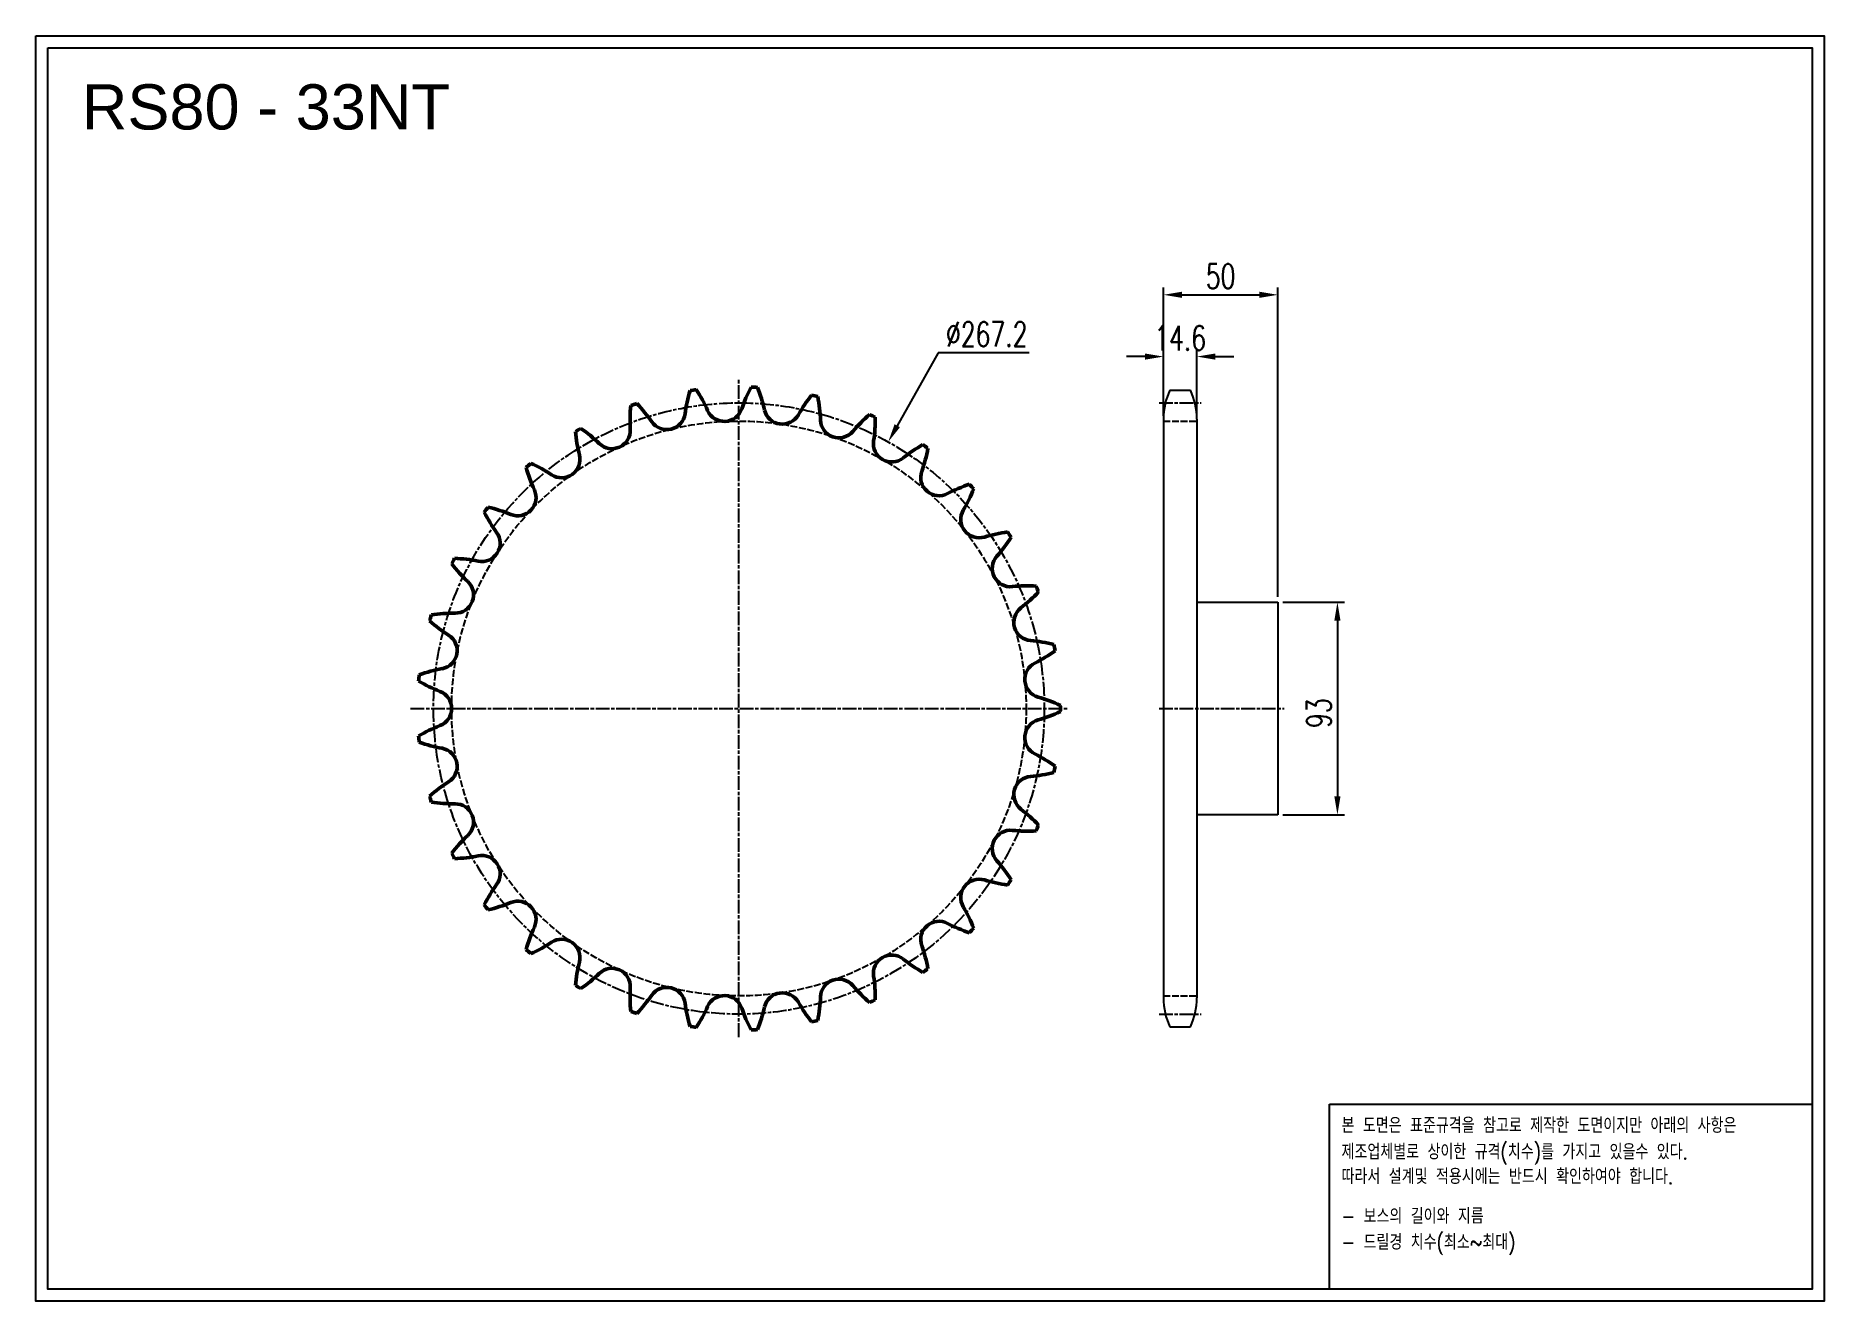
# Model space of a CAD drawing. Header units: millimetres. Extents: x -66046 to -65264, y 16933 to 17486.
import ezdxf

# ---------------------------------------------------------------- set-up
doc = ezdxf.new("R2010")
doc.units = ezdxf.units.MM
for name, pattern in [('AM_ISO02W050', [7.5, 6, -1.5]), ('AM_ISO02W050x2', [3.75, 3, -0.75]), ('AM_ISO08W050', [18, 12, -1.5, 3, -1.5]), ('AM_ISO08W050x2', [9, 6, -0.75, 1.5, -0.75])]:
    doc.linetypes.add(name, pattern=pattern)
for name, color, linetype, lineweight in [('AM_0N', 7, 'Continuous', 50), ('AM_3N', 6, 'AM_ISO02W050', 25), ('AM_7', 4, 'AM_ISO08W050', 25), ('AM_7N', 4, 'AM_ISO08W050', 25)]:
    doc.layers.add(name, color=color, linetype=linetype, lineweight=lineweight)
doc.layers.add('S-DIM', color=7, linetype='Continuous')
doc.styles.add('HAN', font='ROMANS.shx', dxfattribs={"width": 0.7, "bigfont": 'whgtxt.shx'})
doc.styles.add('HSG', font='SIMPLEX.shx', dxfattribs={"width": 0.7, "bigfont": 'HSG.shx'})
doc.styles.get("Standard").update_dxf_attribs({"font": 'arial.ttf'})
doc.dimstyles.new('APP23', dxfattribs={"dimscale": 4.5, "dimtxt": 2.4, "dimasz": 1.8, "dimexe": 0.7, "dimexo": 0.5, "dimgap": 0.6, "dimtad": 1, "dimtoh": 1, "dimdec": 1, "dimrnd": 0.01, "dimzin": 9, "dimdsep": 46, "dimtxsty": 'HSG', "dimcen": 0, "dimclrd": 1, "dimclre": 1, "dimclrt": 256, "dimazin": 2, "dimtp": 1, "dimtm": 1, "dimtfac": 0.5, "dimtdec": 1, "dimtix": 1, "dimtofl": 0, "dimtmove": 0, "dimatfit": 3, "dimfxl": 0, "dimtvp": 1, "dimtolj": 2, "dimlwd": -1, "dimlwe": -1, "dimarcsym": 0})

# ---------------------------------------------------------------- blocks, each defined once
blk = doc.blocks.new('*D1')
at = {"layer": 'Defpoints', "color": 0, "transparency": 16777216}
for p in [(-65502.83, 17238.53), (-65502.83, 17145.53), (-65476.74, 17145.53)]:
    blk.add_point(p, dxfattribs=at)
at = {"layer": 'S-DIM', "color": 1, "transparency": 16777216}
for p, q in [((-65500.58, 17238.53), (-65473.59, 17238.53)), ((-65476.74, 17230.43), (-65476.74, 17153.63)), ((-65500.58, 17145.53), (-65473.59, 17145.53))]:
    blk.add_line(p, q, dxfattribs=at)
for points in [[(-65478.09, 17230.43), (-65475.39, 17230.43), (-65476.74, 17238.53)], [(-65478.09, 17153.63), (-65475.39, 17153.63), (-65476.74, 17145.53)]]:
    blk.add_solid(points, dxfattribs=at)
at = {"layer": 'S-DIM', "transparency": 16777216, "insert": (-65484.84, 17189.99), "char_height": 10.8, "attachment_point": 5, "rotation": 90, "style": 'HSG'}
blk.add_mtext('\\A2;93', dxfattribs=at)
blk = doc.blocks.new('*D2')
at = {"layer": 'Defpoints', "color": 0, "transparency": 16777216}
for p in [(-65538.23, 17345.88), (-65552.83, 17317.7), (-65538.23, 17317.7)]:
    blk.add_point(p, dxfattribs=at)
at = {"layer": 'S-DIM', "color": 1, "transparency": 16777216}
for p, q in [((-65560.93, 17345.88), (-65569.03, 17345.88)), ((-65552.83, 17319.95), (-65552.83, 17349.03)), ((-65538.23, 17319.95), (-65538.23, 17349.03)), ((-65530.13, 17345.88), (-65522.03, 17345.88))]:
    blk.add_line(p, q, dxfattribs=at)
for points in [[(-65560.93, 17347.23), (-65560.93, 17344.53), (-65552.83, 17345.88)], [(-65530.13, 17347.23), (-65530.13, 17344.53), (-65538.23, 17345.88)]]:
    blk.add_solid(points, dxfattribs=at)
at = {"layer": 'S-DIM', "transparency": 16777216, "insert": (-65545.53, 17353.98), "char_height": 10.8, "attachment_point": 5, "style": 'HSG'}
blk.add_mtext('\\A2;14.6', dxfattribs=at)
blk = doc.blocks.new('*D3')
at = {"layer": 'Defpoints', "color": 0, "transparency": 16777216}
for p in [(-65502.83, 17372.88), (-65552.83, 17317.7), (-65502.83, 17238.53)]:
    blk.add_point(p, dxfattribs=at)
at = {"layer": 'S-DIM', "color": 1, "transparency": 16777216}
for p, q in [((-65552.83, 17319.95), (-65552.83, 17376.03)), ((-65544.73, 17372.88), (-65510.93, 17372.88)), ((-65502.83, 17240.78), (-65502.83, 17376.03))]:
    blk.add_line(p, q, dxfattribs=at)
for points in [[(-65544.73, 17374.23), (-65544.73, 17371.53), (-65552.83, 17372.88)], [(-65510.93, 17374.23), (-65510.93, 17371.53), (-65502.83, 17372.88)]]:
    blk.add_solid(points, dxfattribs=at)
at = {"layer": 'S-DIM', "transparency": 16777216, "insert": (-65527.83, 17380.98), "char_height": 10.8, "attachment_point": 5, "style": 'HSG'}
blk.add_mtext('\\A2;50', dxfattribs=at)
blk = doc.blocks.new('*D4')
at = {"layer": 'Defpoints', "color": 0, "transparency": 16777216}
for p in [(-65673.23, 17308.58), (-65803.88, 17075.48)]:
    blk.add_point(p, dxfattribs=at)
at = {"layer": 'S-DIM', "color": 1, "transparency": 16777216}
for p, q in [((-65651.39, 17347.55), (-65669.27, 17315.64)), ((-65611.61, 17347.55), (-65651.39, 17347.55))]:
    blk.add_line(p, q, dxfattribs=at)
blk.add_solid([(-65670.45, 17316.3), (-65668.1, 17314.98), (-65673.23, 17308.58)], dxfattribs=at)
at = {"layer": 'S-DIM', "transparency": 16777216, "insert": (-65630.15, 17355.65), "char_height": 10.8, "attachment_point": 5, "style": 'HSG'}
blk.add_mtext('\\A2;∅267.2', dxfattribs=at)
blk = doc.blocks.new('notice1')
at = {"color": 4}
blk.add_lwpolyline([(-22142.12, 1735.9), (-22053.8, 1735.9), (-22053.8, 1702.07), (-22142.12, 1702.07)], close=True, dxfattribs=at)
at = {"color": 4, "style": 'HAN', "width": 0.8}
for s, p in [('본 도면은 표준규격을 참고로 제작한 도면이지만 아래의 사항은', (-22139.9, 1730.62)), ('제조업체별로 상이한 규격(치수)를 가지고 있을수 있다.', (-22139.9, 1725.78)), ('따라서 설계및 적용시에는 반드시 확인하여야 합니다.', (-22139.9, 1721.28)), ('- 보스의 길이와 지름', (-22139.9, 1714.03)), ('- 드릴경 치수(최소~최대)', (-22139.9, 1709.27))]:
    blk.add_text(s, height=2.7949, dxfattribs=at).set_placement(p)

msp = doc.modelspace()

# ---------------------------------------------------------------- linework, layer by layer
for p, q in [((-65550.03, 17331.24), (-65541.03, 17331.24)), ((-65552.83, 17318.54), (-65552.83, 17065.52)), ((-65538.23, 17318.54), (-65538.23, 17065.52)), ((-65538.23, 17238.53), (-65502.83, 17238.53)), ((-65502.83, 17238.53), (-65502.83, 17145.53)), ((-65502.83, 17145.53), (-65538.23, 17145.53)), ((-65550.03, 17052.82), (-65541.03, 17052.82))]:
    msp.add_line(p, q)
for points in [[(-66046.14, 17486.11), (-65263.78, 17486.11), (-65263.78, 16932.92), (-66046.14, 16932.92)], [(-66040.88, 17480.84), (-65269.04, 17480.84), (-65269.04, 16938.19), (-66040.88, 16938.19)]]:
    msp.add_lwpolyline(points, close=True)
for centre, start, end in [((-65522.63, 17318.54), 155.13196, 180), ((-65568.43, 17318.54), 0, 24.86804), ((-65522.63, 17065.52), 180, 204.86804), ((-65568.43, 17065.52), 335.13196, 0)]:
    msp.add_arc(centre, 30.2, start, end)
at = {"layer": 'AM_0N'}
for centre, radius, start, end in [((-65696.04, 17311.9), 66.7, 163.34512, 172.27273), ((-65738.56, 17192.03), 140.62, 97.61908, 98.74456), ((-65813.12, 17295.07), 66.7, 24.09091, 33.01852), ((-65674.12, 17301.69), 66.7, 152.43603, 161.36364), ((-65738.56, 17192.03), 140.62, 86.70999, 87.83547), ((-65792.28, 17307.32), 66.7, 13.18182, 22.10943), ((-65719.49, 17317.78), 66.7, 174.25421, 183.18182), ((-65738.56, 17192.03), 140.62, 108.52817, 109.65365), ((-65831.28, 17279.09), 66.7, 35, 43.92761), ((-65744.92, 17325.56), 8.02, 204.09091, 341.36364), ((-65719.53, 17324.35), 8.02, 193.18182, 330.45455), ((-65654.53, 17287.51), 66.7, 141.52694, 150.45455), ((-65738.56, 17192.03), 140.62, 75.8009, 76.92638), ((-65769.49, 17315.4), 66.7, 2.27273, 11.20034), ((-65738.56, 17192.03), 140.62, 119.43726, 120.56274), ((-65846.08, 17259.97), 66.7, 45.90909, 54.8367), ((-65794.09, 17313.63), 8.02, 225.90909, 3.18182), ((-65770.07, 17321.95), 8.02, 215, 352.27273), ((-65694.83, 17318.36), 8.02, 182.27273, 319.54545), ((-65637.98, 17269.88), 66.7, 130.61785, 139.54545), ((-65738.56, 17192.03), 140.62, 64.89181, 66.01729), ((-65745.58, 17319.02), 66.7, 351.36364, 0.29124), ((-65743.63, 17319.12), 66.7, 185.1633, 194.09091), ((-65671.71, 17307.8), 8.02, 171.36364, 308.63636), ((-65625.06, 17249.44), 66.7, 119.70876, 128.63636), ((-65738.56, 17192.03), 140.62, 53.98271, 55.10819), ((-65738.56, 17192.03), 140.62, 130.34635, 131.47183), ((-65856.99, 17238.39), 66.7, 56.81818, 65.74579), ((-65816.1, 17300.93), 8.02, 236.81818, 14.09091), ((-65721.42, 17318.06), 66.7, 340.45455, 349.38215), ((-65767.59, 17315.86), 66.7, 196.07239, 205), ((-65651.01, 17293.06), 8.02, 160.45455, 297.72727), ((-65835.31, 17284.28), 8.02, 247.72727, 25), ((-65616.25, 17226.93), 66.7, 108.79966, 117.72727), ((-65697.88, 17312.54), 66.7, 329.54545, 338.47306), ((-65738.56, 17192.03), 140.62, 43.07362, 44.1991), ((-65738.56, 17192.03), 140.62, 141.25544, 142.38092), ((-65790.5, 17308.13), 66.7, 206.98148, 215.90909), ((-65863.63, 17215.14), 66.7, 67.72727, 76.65488), ((-65633.47, 17274.67), 8.02, 149.54545, 286.81818), ((-65851.02, 17264.31), 8.02, 258.63636, 35.90909), ((-65611.85, 17203.15), 66.7, 97.89057, 106.81818), ((-65738.56, 17192.03), 140.62, 32.16453, 33.29001), ((-65675.81, 17302.66), 66.7, 318.63636, 327.56397), ((-65738.56, 17192.03), 140.62, 152.16453, 153.29001), ((-65811.53, 17296.2), 66.7, 217.89057, 226.81818), ((-65865.74, 17191.05), 66.7, 78.63636, 87.56397), ((-65619.73, 17253.29), 8.02, 138.63636, 275.90909), ((-65862.66, 17241.72), 8.02, 269.54545, 46.81818), ((-65612.04, 17178.97), 66.7, 86.98148, 95.90909), ((-65738.56, 17192.03), 140.62, 21.25544, 22.38092), ((-65610.29, 17229.69), 8.02, 127.72727, 265), ((-65656, 17288.79), 66.7, 307.72727, 316.65488), ((-65738.56, 17192.03), 140.62, 163.07362, 164.1991), ((-65829.93, 17280.5), 66.7, 228.79966, 237.72727), ((-65863.26, 17167), 66.7, 89.54545, 98.47306), ((-65869.82, 17217.33), 8.02, 280.45455, 57.72727), ((-65616.8, 17155.26), 66.7, 76.07239, 85), ((-65738.56, 17192.03), 140.62, 10.34635, 11.47183), ((-65639.18, 17271.42), 66.7, 296.81818, 305.74579), ((-65738.56, 17192.03), 140.62, 173.98271, 175.10819), ((-65856.27, 17143.86), 66.7, 100.45455, 109.38215), ((-65605.48, 17204.74), 8.02, 116.81818, 254.09091), ((-65845.02, 17261.61), 66.7, 239.70876, 248.63636), ((-65872.24, 17192.03), 8.02, 291.36364, 68.63636), ((-65625.96, 17132.88), 66.7, 65.1633, 74.09091), ((-65625.96, 17251.18), 66.7, 285.90909, 294.8367), ((-65738.56, 17192.03), 140.62, 359.43726, 0.56274), ((-65845.02, 17122.45), 66.7, 111.36364, 120.29124), ((-65605.48, 17179.32), 8.02, 105.90909, 243.18182), ((-65738.56, 17192.03), 140.62, 184.89181, 186.01729), ((-65856.27, 17240.21), 66.7, 250.61785, 259.54545), ((-65869.82, 17166.73), 8.02, 302.27273, 79.54545), ((-65639.18, 17112.64), 66.7, 54.25421, 63.18182), ((-65738.56, 17192.03), 140.62, 348.52817, 349.65365), ((-65829.93, 17103.56), 66.7, 122.27273, 131.20034), ((-65610.29, 17154.37), 8.02, 95, 232.27273), ((-65616.8, 17228.8), 66.7, 275, 283.92761), ((-65738.56, 17192.03), 140.62, 195.8009, 196.92638), ((-65863.26, 17217.06), 66.7, 261.52694, 270.45455), ((-65862.66, 17142.34), 8.02, 313.18182, 90.45455), ((-65656, 17095.27), 66.7, 43.34512, 52.27273), ((-65811.53, 17087.86), 66.7, 133.18182, 142.10943), ((-65619.73, 17130.77), 8.02, 84.09091, 221.36364), ((-65612.04, 17205.09), 66.7, 264.09091, 273.01852), ((-65738.56, 17192.03), 140.62, 337.61908, 338.74456), ((-65738.56, 17192.03), 140.62, 206.70999, 207.83547), ((-65865.74, 17193.01), 66.7, 272.43603, 281.36364), ((-65851.02, 17119.75), 8.02, 324.09091, 101.36364), ((-65675.81, 17081.4), 66.7, 32.43603, 41.36364), ((-65790.5, 17075.93), 66.7, 144.09091, 153.01852), ((-65633.47, 17109.39), 8.02, 73.18182, 210.45455), ((-65611.85, 17180.91), 66.7, 253.18182, 262.10943), ((-65738.56, 17192.03), 140.62, 326.70999, 327.83547), ((-65738.56, 17192.03), 140.62, 217.61908, 218.74456), ((-65863.63, 17168.92), 66.7, 283.34512, 292.27273), ((-65835.31, 17099.78), 8.02, 335, 112.27273), ((-65697.88, 17071.52), 66.7, 21.52694, 30.45455), ((-65767.59, 17068.2), 66.7, 155, 163.92761), ((-65651.01, 17091), 8.02, 62.27273, 199.54545), ((-65616.25, 17157.13), 66.7, 242.27273, 251.20034), ((-65738.56, 17192.03), 140.62, 315.8009, 316.92638), ((-65856.99, 17145.67), 66.7, 294.25421, 303.18182), ((-65816.1, 17083.13), 8.02, 345.90909, 123.18182), ((-65721.42, 17066), 66.7, 10.61785, 19.54545), ((-65738.56, 17192.03), 140.62, 228.52817, 229.65365), ((-65743.63, 17064.94), 66.7, 165.90909, 174.8367), ((-65671.71, 17076.26), 8.02, 51.36364, 188.63636), ((-65625.06, 17134.62), 66.7, 231.36364, 240.29124), ((-65846.08, 17124.09), 66.7, 305.1633, 314.09091), ((-65794.09, 17070.43), 8.02, 356.81818, 134.09091), ((-65694.83, 17065.7), 8.02, 40.45455, 177.72727), ((-65745.58, 17065.04), 66.7, 359.70876, 8.63636), ((-65738.56, 17192.03), 140.62, 304.89181, 306.01729), ((-65738.56, 17192.03), 140.62, 239.43726, 240.56274), ((-65719.49, 17066.28), 66.7, 176.81818, 185.74579), ((-65831.28, 17104.97), 66.7, 316.07239, 325), ((-65770.07, 17062.11), 8.02, 7.72727, 145), ((-65744.92, 17058.5), 8.02, 18.63636, 155.90909), ((-65719.53, 17059.71), 8.02, 29.54545, 166.81818), ((-65654.53, 17096.55), 66.7, 209.54545, 218.47306), ((-65769.49, 17068.66), 66.7, 348.79966, 357.72727), ((-65637.98, 17114.18), 66.7, 220.45455, 229.38215), ((-65738.56, 17192.03), 140.62, 293.98271, 295.10819), ((-65738.56, 17192.03), 140.62, 250.34635, 251.47183), ((-65696.04, 17072.16), 66.7, 187.72727, 196.65488), ((-65813.12, 17088.99), 66.7, 326.98148, 335.90909), ((-65674.12, 17082.37), 66.7, 198.63636, 207.56397), ((-65792.28, 17076.74), 66.7, 337.89057, 346.81818), ((-65738.56, 17192.03), 140.62, 283.07362, 284.1991), ((-65738.56, 17192.03), 140.62, 261.25544, 262.38092), ((-65738.56, 17192.03), 140.62, 272.16453, 273.29001)]:
    msp.add_arc(centre, radius, start, end, dxfattribs=at)
at = {"layer": 'AM_3N', "linetype": 'AM_ISO02W050x2'}
for p, q in [((-65552.83, 17317.7), (-65538.23, 17317.7)), ((-65552.83, 17066.36), (-65538.23, 17066.36))]:
    msp.add_line(p, q, dxfattribs=at)
msp.add_circle((-65738.56, 17192.03), 125.67, dxfattribs=at)
at = {"layer": 'AM_7', "linetype": 'AM_ISO08W050x2'}
for p, q in [((-65554.78, 17325.64), (-65536.29, 17325.64)), ((-65554.78, 17192.03), (-65536.29, 17192.03)), ((-65554.78, 17192.03), (-65500.02, 17192.03)), ((-65554.78, 17058.42), (-65536.29, 17058.42))]:
    msp.add_line(p, q, dxfattribs=at)
msp.add_circle((-65738.56, 17192.03), 133.61, dxfattribs=at)
at = {"layer": 'AM_7N', "linetype": 'AM_ISO08W050x2'}
for p, q in [((-65738.56, 17048.41), (-65738.56, 17335.65)), ((-65882.18, 17192.03), (-65594.93, 17192.03))]:
    msp.add_line(p, q, dxfattribs=at)

# ---------------------------------------------------------------- block references
at = {"xscale": 2.3911759872, "yscale": 2.3911759872, "zscale": 2.3911759872}
msp.add_blockref('notice1', (-12534.53, 12868.25), dxfattribs=at)

# ---------------------------------------------------------------- texts
msp.add_text('RS80 - 33NT', height=19.7568).set_placement((-66026, 17445.15))

# ---------------------------------------------------------------- dimensions: what is measured, and where the dimension line sits
at = {"layer": 'S-DIM'}
dim = msp.add_linear_dim(base=(-65502.83, 17372.88), p1=(-65552.83, 17317.7), p2=(-65502.83, 17238.53), dimstyle='APP23', dxfattribs=at)
dim.commit()
dim.dimension.update_dxf_attribs({"geometry": '*D3', "text_midpoint": (-65527.83, 17380.98)})
dim = msp.add_diameter_dim_2p(p1=(-65803.88, 17075.48), p2=(-65673.23, 17308.58), dimstyle='APP23', dxfattribs=at)
dim.commit()
dim.dimension.update_dxf_attribs({"geometry": '*D4', "text_midpoint": (-65630.15, 17347.55), "dimtype": 131})
dim = msp.add_linear_dim(base=(-65538.23, 17345.88), p1=(-65552.83, 17317.7), p2=(-65538.23, 17317.7), dimstyle='APP23', dxfattribs=at)
dim.commit()
dim.dimension.update_dxf_attribs({"geometry": '*D2', "text_midpoint": (-65545.53, 17345.88), "dimtype": 128})
dim = msp.add_linear_dim(base=(-65476.74, 17145.53), p1=(-65502.83, 17238.53), p2=(-65502.83, 17145.53), angle=90, dimstyle='APP23', dxfattribs=at)
dim.commit()
dim.dimension.update_dxf_attribs({"geometry": '*D1', "text_midpoint": (-65476.74, 17189.99), "dimtype": 128})

doc.saveas('drawing.dxf')
